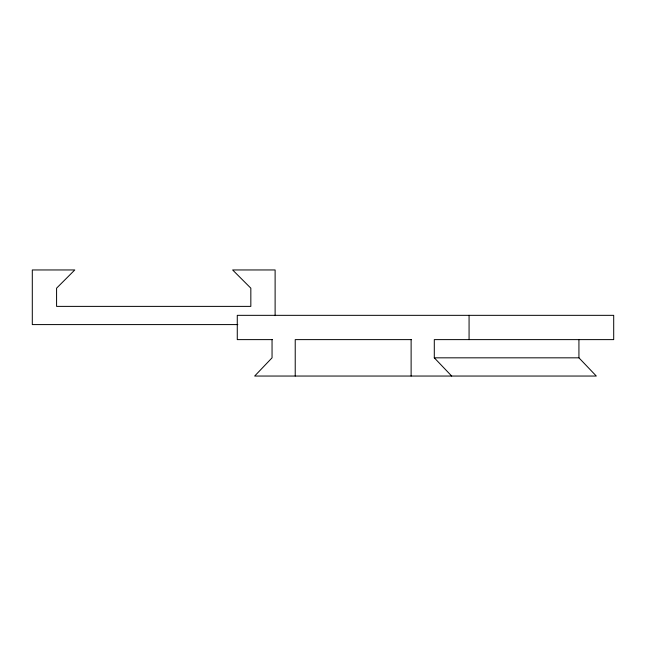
<?xml version="1.0" encoding="UTF-8"?>
<svg xmlns="http://www.w3.org/2000/svg" width="646" height="646" viewBox="0 0 646 646"><rect width="100%" height="100%" fill="white"/><g stroke="black" fill="none" stroke-linecap="round" stroke-linejoin="round"><path stroke-width="0.97" d="M237.833 324.591L32.3 324.591L32.3 269.955L74.791 269.955L56.582 288.173L56.582 306.382L250.834 306.382L250.834 288.173L232.625 269.955L275.115 269.955L275.115 315.652M272.426 339.618L237.276 339.618L237.276 315.337L613.7 315.337L613.7 339.618L434.298 339.618L434.298 357.827L451.683 376.045M411.591 339.618L295.222 339.618L295.222 376.045M434.298 357.827L578.929 357.827L596.315 376.045L254.661 376.045L272.047 357.827L272.047 339.618M578.929 339.618L578.929 357.827M469.069 315.337L469.069 339.618M411.122 339.618L411.122 376.045"/></g></svg>
